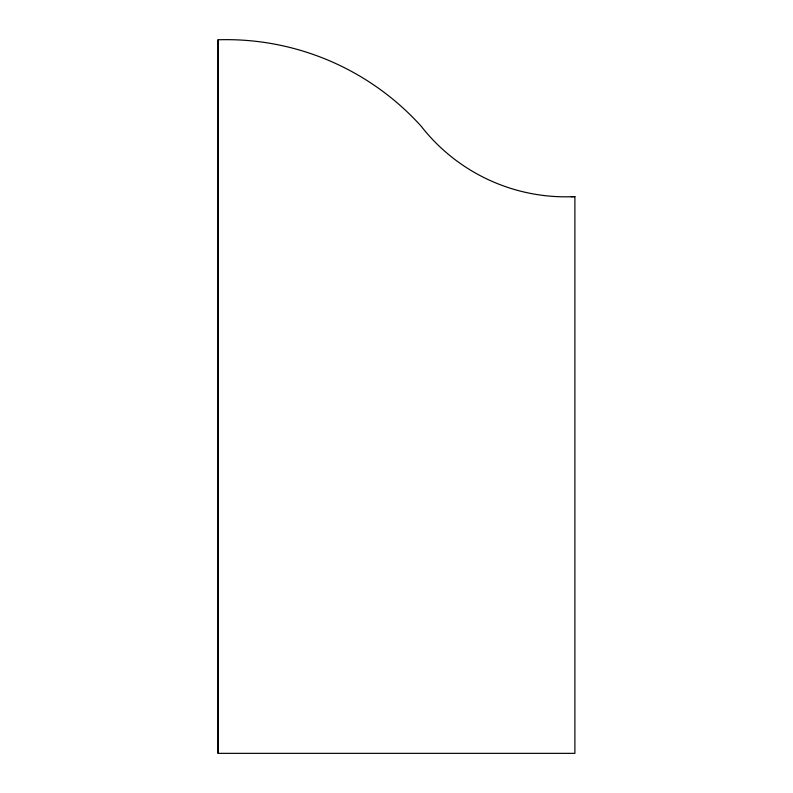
<?xml version="1.0" encoding="UTF-8"?>
<svg xmlns="http://www.w3.org/2000/svg" width="793" height="793" viewBox="0 0 793 793"><rect width="100%" height="100%" fill="white"/><g stroke="black" fill="none" stroke-linecap="round" stroke-linejoin="round"><path stroke-width="1.19" d="M218.105 753.35L218.115 39.779A262.622 262.622 0 0 1 421.024 126.047A183.431 183.431 0 0 0 574.895 196.605L574.895 753.35L218.105 753.35L218.105 39.779M571.238 196.743L574.895 196.605"/></g></svg>
